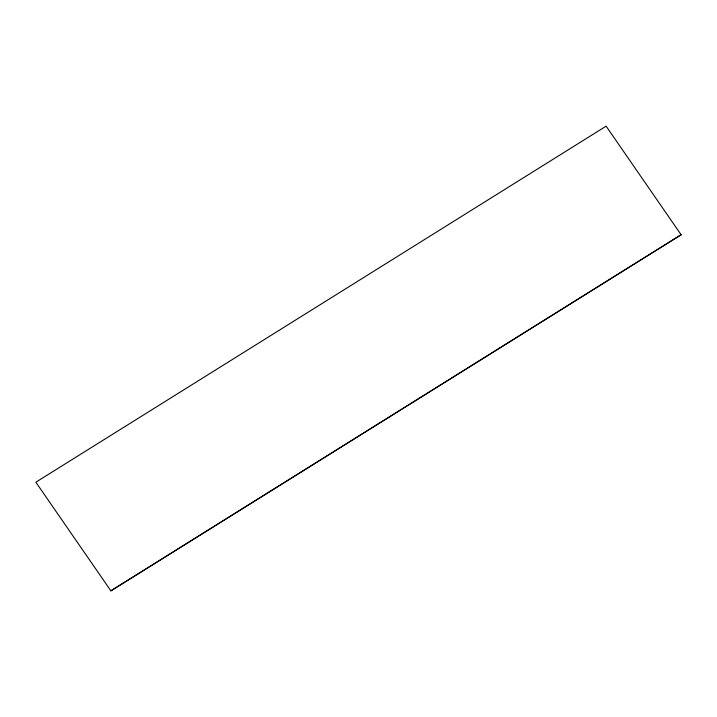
<?xml version="1.0" encoding="UTF-8"?>
<svg xmlns="http://www.w3.org/2000/svg" width="717" height="717" viewBox="0 0 717 717"><rect width="100%" height="100%" fill="white"/><g stroke="black" fill="none" stroke-linecap="round" stroke-linejoin="round"><path stroke-width="1.08" d="M110.884 590.835L681.15 234.737L110.884 590.835L35.85 482.209L606.116 126.165L681.15 234.791"/></g></svg>
